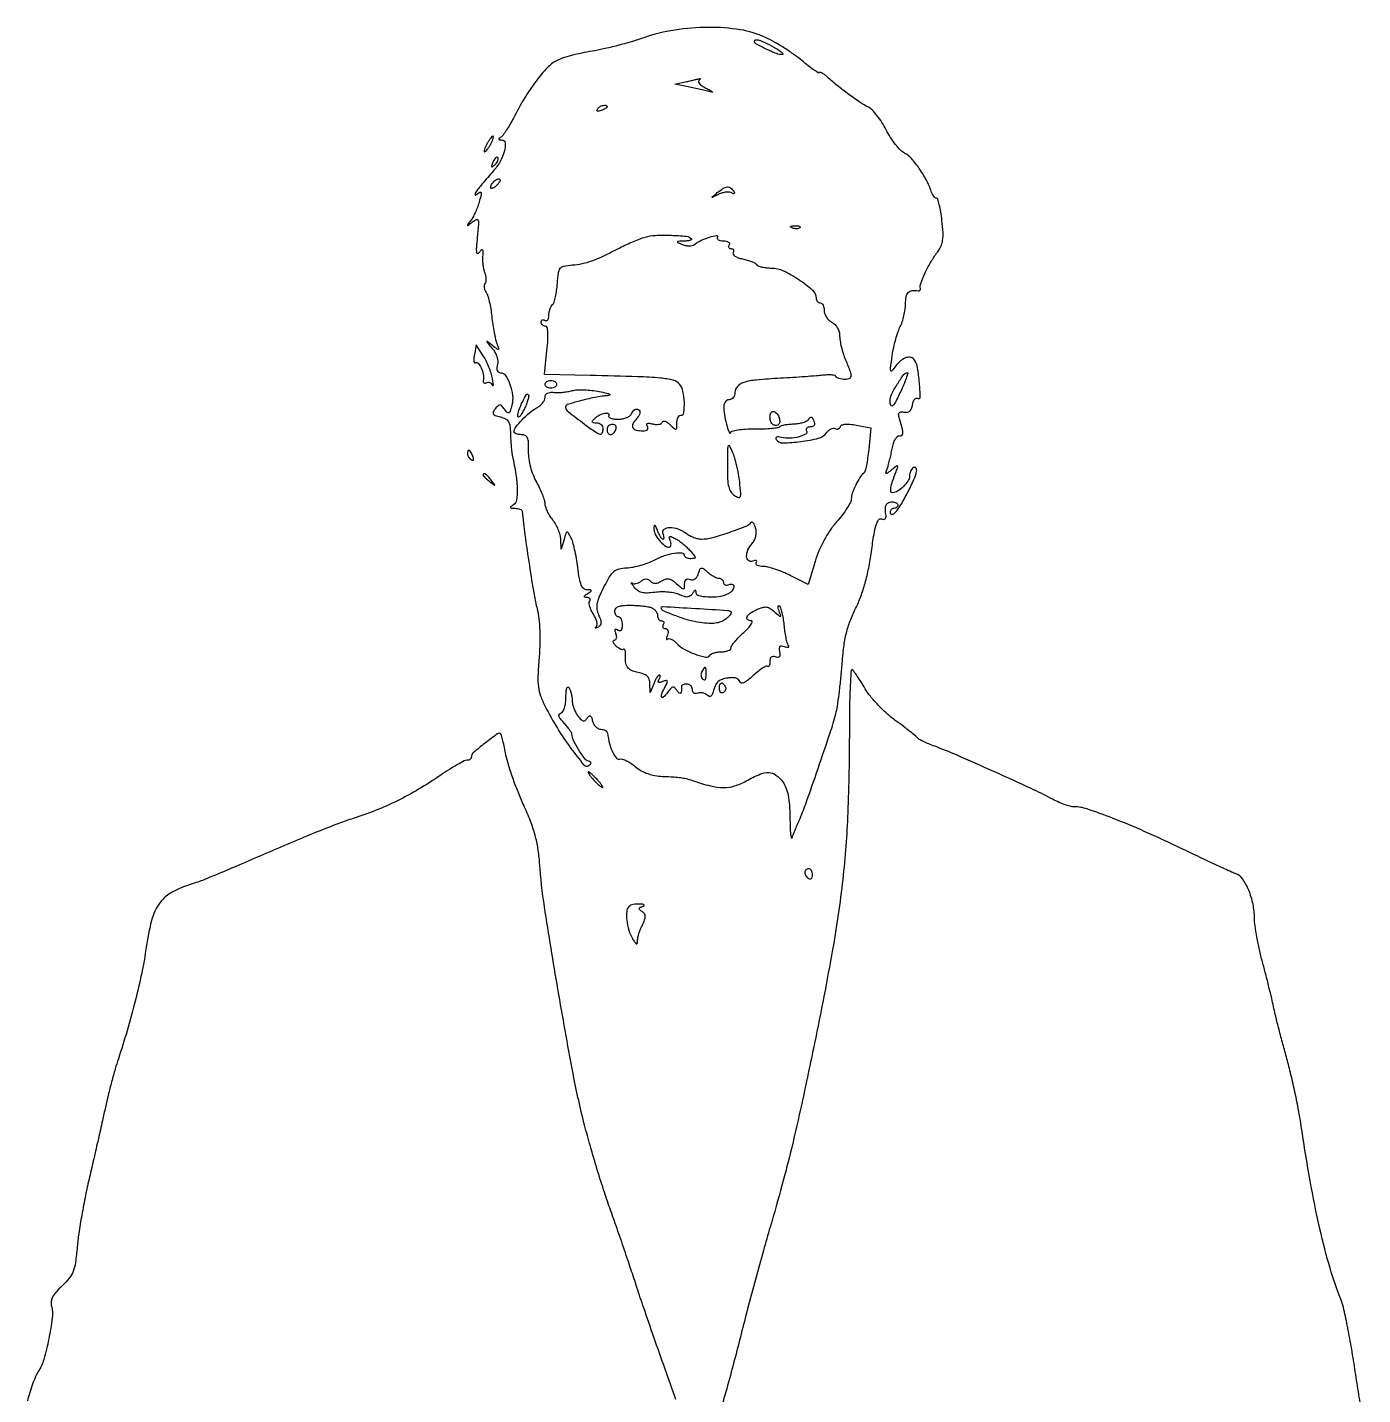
# Model space of a CAD drawing. Extents: x 248 to 618, y 0 to 715.
# Drawn here: x 262.5 to 606.9, y 362.3 to 715.1 of the extents above; entities that cross this region are included whole.
import ezdxf

# ---------------------------------------------------------------- set-up
doc = ezdxf.new("R2010")
doc.units = 0

msp = doc.modelspace()

# ---------------------------------------------------------------- linework, layer by layer
for points in [[(421.5, 712.405835, -0.012493), (418.355895, 711.394908, -0.008159), (414.68343, 710.379362, -0.008208), (411.068591, 709.506029, -0.015519), (408.124443, 708.941022, 0.013441), (405.478741, 708.444679, 0.012545), (402.801486, 707.796836, 0.012631), (400.453439, 707.101856, 0.041079), (398.956649, 706.477582, 0.085891), (396.580877, 704.67671, 0.02678), (393.697339, 701.234271, 0.024577), (390.686618, 696.781971, 0.019071), (387.84415, 691.667988, -0.012967), (386.953434, 690.01837, -0.015329), (386.024245, 688.508532, -0.01425), (385.170941, 687.28981, -0.087503), (384.615666, 686.765313, 0.031876), (384.166842, 686.426889, 0.302232), (384.104902, 686.20651, 0.289101), (384.284858, 686.05649, 0.030208), (384.858408, 686.015313, -0.38237), (385.700489, 685.243782, -0.092142), (385.525221, 683.189322, -0.060568), (384.41543, 680.488367, -0.053174), (382.649856, 678, 0.005092), (379.778437, 674.680576, 0.019239), (378.084309, 672.517886, 0.185671), (377.937973, 671.965277, 0.58609), (378.204475, 671.851896, -0.02132), (379.197215, 672.553718, -0.46523), (379.49724, 672.461518, -0.166025), (379.534593, 671.948681, -0.005739), (378.996485, 669.987745, -0.020428), (378.552435, 668.648451, -0.016704), (377.972529, 667.255161, -0.017024), (377.351862, 666.008244, -0.041901), (376.79201, 665.153082, 0.002011), (375.977912, 664.102793, 0.476242), (376.002672, 663.998715, 0.284283), (376.147153, 664.014034, 0.00155), (377.29604, 664.910655, -0.0595), (378.29989, 665.521888, -0.453191), (378.744944, 665.321568, -0.096402), (378.84985, 664.322662, -0.004461), (378.519584, 660.910655, 0.007205), (378.282273, 658.310263, 0.050896), (378.314094, 657.043125, 0.374026), (378.600146, 656.788082, 0.245516), (379.018174, 657, -0.024883), (379.58326, 657.713478, -0.453061), (379.840673, 657.713579, -0.192222), (379.973886, 657.337689, -0.009487), (379.895945, 656, 0.029312), (379.875858, 654.918163, 0.022177), (379.975996, 653.734379, 0.022609), (380.170449, 652.627807, 0.047437), (380.439927, 651.797887, -0.050908), (380.672023, 651.065876, -0.045759), (380.76245, 650.275085, -0.048548), (380.707905, 649.545443, -0.095776), (380.502523, 649.004082, 0.101178), (380.316204, 648.496661, 0.068505), (380.307899, 647.878755, 0.065142), (380.471043, 647.248918, 0.072244), (380.787427, 646.706195, -0.093501), (381.190181, 645.94299, -0.016827), (381.613611, 644.38557, -0.017631), (381.988538, 642.502694, -0.01514), (382.252435, 640.5, 0.010671), (382.505288, 638.439063, 0.010525), (382.846816, 636.38125, 0.010445), (383.22131, 634.592715, 0.039218), (383.566148, 633.5, -0.007894), (384.045111, 632.258861, -0.391803), (383.952216, 632.035625, -0.27172), (383.663768, 632.064858, -0.005414), (382.437231, 632.982767, 0.001168), (381.080338, 634.016324, 0.590348), (381.001358, 633.981246, 0.199941), (381.051969, 633.822394, 0.000697), (382.37523, 632.265648, -0.048955), (383.087372, 631.242521, -0.050759), (383.576908, 630.112499, -0.054762), (383.799951, 629.000539, -0.086294), (383.71885, 628.032882, 0.046693), (383.579488, 627.18262, 0.106418), (383.67165, 626.542062, 0.157914), (383.982043, 626.148806, 0.14842), (384.472299, 626, -0.25151), (385.803625, 625.285094, -0.061237), (386.955403, 622.9771, -0.057395), (387.610222, 620.127764, -0.089521), (387.44122, 617.621824, -0.012598), (387.016509, 616.093763, -0.19107), (386.679685, 615.67199, -0.344901), (386.272582, 615.731406, -0.032574), (385.580968, 616.558382, 0.028167), (384.873313, 617.419843, 0.193837), (384.388259, 617.65049, 0.205567), (383.896113, 617.473878, 0.032021), (383.170511, 616.705453, 0.052675), (382.638318, 615.906244, 0.2648), (382.656667, 615.389571, 0.17218), (383.152873, 614.991123, 0.022414), (384.473124, 614.596101, -0.058174), (385.791293, 614.096744, -0.139568), (386.544854, 613.386688, -0.10477), (386.934556, 612.245201, -0.024932), (387.076511, 610.230948, 0.009192), (387.137794, 608.655868, 0.007989), (387.258679, 607.008466, 0.008061), (387.415975, 605.520849, 0.023321), (387.589215, 604.5, -0.015669), (388.476634, 599.715595, -0.031835), (388.814299, 595.906361, -0.038359), (388.669705, 593.123742, -0.223034), (387.900867, 591.917571, 0.016657), (387.194722, 591.436807, 0.339442), (387.126422, 591.203914, 0.292037), (387.337417, 591.049001, 0.014075), (388.25, 591.015313, -0.040653), (388.925509, 590.954344, -0.056441), (389.508382, 590.784186, -0.070737), (389.920111, 590.53848, -0.200107), (390.076408, 590.25, 0.008711), (390.805126, 584.152597, 0.004061), (391.951528, 576.273897, 0.003359), (393.162526, 568.737807, 0.022094), (393.960109, 565, -0.034759), (394.41317, 562.577984, -0.018923), (394.647821, 559.55988, -0.017078), (394.667056, 556.124018, -0.013523), (394.46063, 552.415054, 0.009706), (394.163441, 547.721297, 0.042327), (394.276857, 544.941864, 0.057506), (394.838365, 542.650037, 0.028835), (396.036226, 539.915054, 0.019519), (399.186198, 534.277017, 0.02138), (402.678403, 529.075779, 0.014091), (405.955982, 524.871956, 0.374683), (407.255221, 524.657735, 0.037214), (407.754151, 525.019962, 0.238371), (407.872206, 525.298854, 0.258409), (407.714526, 525.54306, 0.042514), (407.179706, 525.773431, -0.156203), (406.165348, 526.515585, -0.020085), (404.649472, 528.784117, -0.0227), (403.323855, 531.190483, -0.101648), (402.919189, 532.739522, 0.123506), (402.791035, 533.155736, 0.017774), (402.299542, 533.905908, 0.019268), (401.639893, 534.766325, 0.015395), (400.866324, 535.642291, -0.021905), (399.976635, 536.676573, -0.096821), (399.612014, 537.388126, -0.221603), (399.688486, 537.87544, -0.165803), (400.126873, 538.208958, 0.18615), (400.627511, 538.622015, 0.052879), (401.034327, 539.565196, 0.04442), (401.309039, 540.836756, 0.031008), (401.4, 542.302077, -0.017151), (401.448417, 543.713156, -0.060912), (401.619286, 544.600321, -0.253325), (401.882901, 544.852201, -0.328991), (402.184687, 544.73541, -0.05593), (402.487098, 544.115921, -0.026045), (402.743371, 543.258109, -0.025413), (402.921283, 542.319973, -0.032303), (402.984687, 541.44113, 0.056506), (403.097014, 540.512143, 0.031195), (403.430545, 539.416846, 0.030694), (403.912768, 538.335066, 0.042787), (404.480997, 537.44113, 0.024663), (405.283081, 536.490905, 0.143208), (405.841043, 536.159519, 0.238218), (406.329028, 536.266728, 0.076076), (406.842259, 536.834535, -0.053424), (407.302632, 537.392511, -0.325454), (407.651393, 537.44341, -0.187805), (407.955978, 537.092713, -0.022024), (408.267643, 536.084535, 0.067234), (408.595226, 535.287699, 0.068588), (409.120758, 534.612332, 0.075277), (409.756444, 534.156305, 0.118557), (410.40638, 534, -0.060013), (411.025053, 533.925474, -0.071926), (411.568593, 533.70625, -0.084749), (411.956731, 533.381925, -0.146351), (412.125, 533, 0.032635), (412.642367, 530.304078, 0.047962), (413.470726, 528.039689, 0.062186), (414.429123, 526.546954, 0.312427), (415.334859, 526.296101, -0.163138), (415.965303, 526.30368, -0.035508), (416.98809, 525.892326, -0.033465), (418.159056, 525.221434, -0.026661), (419.326725, 524.351148, 0.045046), (420.816853, 523.323414, 0.042596), (422.494467, 522.556859, 0.04101), (424.339225, 522.063171, 0.035774), (426.326725, 521.847686, -0.004549), (429.305534, 521.711821, -0.020599), (431.036343, 521.545382, -0.030046), (432.418582, 521.26931, -0.01873), (434, 520.789352, 0.020858), (438.677206, 519.391527, 0.060118), (442.028031, 518.958191, 0.07702), (444.892003, 519.377044, 0.053254), (447.907069, 520.6709, -0.027227), (451.387048, 522.383503, -0.107063), (453.721494, 522.831442, -0.15352), (455.562574, 522.204121, -0.077262), (457.3125, 520.447609, -0.064276), (458.155059, 518.908706, -0.043344), (458.720468, 516.985375, -0.033077), (459.052399, 514.507334, -0.014925), (459.174342, 511.229034, 0.007207), (459.228399, 508.74375, 0.017586), (459.358905, 506.917279, 0.042865), (459.536435, 506.004893, 0.735336), (459.733351, 506, -0.011384), (460.016537, 506.775052, -0.003427), (460.481985, 507.940625, -0.003432), (461.022233, 509.241417, -0.003721), (461.566189, 510.5, 0.018771), (463.238221, 514.712428, 0.002405), (466.441555, 523.899173, 0.002616), (469.547566, 533.103081, 0.015288), (471.00706, 538, 0.026468), (471.40835, 539.918809, 0.00648), (471.859765, 543.115625, 0.00662), (472.281645, 546.797658, 0.006564), (472.607221, 550.5, -0.012673), (473.08074, 555.222775, -0.027468), (473.73428, 558.810278, -0.032011), (474.700138, 561.942425, -0.025113), (476.128168, 565.198314, 0.027596), (477.443197, 568.237483, 0.02057), (478.565055, 571.715066, 0.018889), (479.485822, 575.592508, 0.015005), (480.194336, 579.837868, -0.006956), (480.862195, 584.278743, -0.033766), (481.444366, 586.757443, -0.075248), (482.055103, 588.026921, -0.347724), (482.781048, 588.253778, 0.083328), (483.307389, 588.147009, 0.167989), (483.707093, 588.270217, 0.177305), (483.931594, 588.607003, 0.094209), (483.956534, 589.114225, -0.029641), (483.821196, 590.813617, -0.107936), (484.029541, 591.869403, -0.177223), (484.584666, 592.452677, -0.115337), (485.5, 592.666667, -0.053595), (486.073861, 592.604977, -0.073362), (486.559375, 592.421875, -0.093122), (486.885312, 592.151326, -0.17482), (487, 591.833333, -0.119248), (486.923102, 591.515489, -0.100665), (486.70625, 591.244792, -0.092192), (486.381933, 591.06301, -0.081935), (486, 591, 0.105053), (485.618444, 590.918938, 0.099167), (485.29375, 590.688914, 0.09642), (485.076123, 590.345238, 0.093332), (485, 589.940983, 0.430646), (485.48037, 589.486686, 0.200008), (486.342312, 589.903669, 0.047746), (487.797122, 591.89903, 0.016387), (489.519016, 595.037526, 0.011753), (491.144327, 598.441041, 0.049224), (491.864922, 600.589255, 0.237536), (491.666519, 601.395976, 0.369793), (491, 601.5, 0.095148), (490.616995, 601.147958, 0.052783), (490.29375, 600.599171, 0.049979), (490.074179, 599.951724, 0.056833), (490, 599.301226, -0.145796), (489.624771, 598.041754, -0.054441), (488.441314, 596.601635, -0.054329), (486.957845, 595.43696, -0.130828), (485.633369, 595.031803, -0.373464), (485.216704, 595.367481, -0.087245), (485.213066, 596.340833, -0.040947), (485.641372, 598.003221, -0.011699), (486.573777, 600.5, 0.007298), (487.050632, 601.743418, 0.389767), (486.961368, 601.959533, 0.279378), (486.686752, 601.929459, 0.005235), (485.5, 601, -0.005383), (484.344956, 600.095926, -0.201678), (484.03003, 600.013721, -0.462694), (483.915448, 600.19592, -0.013226), (484.254134, 601.178986, 0.021988), (484.540356, 602.059564, 0.006863), (484.892946, 603.4035, 0.006844), (485.246008, 604.917118, 0.007506), (485.546106, 606.394073, -0.030711), (485.88353, 607.733121, -0.047646), (486.351035, 608.828262, -0.060759), (486.868445, 609.552927, -0.259343), (487.354741, 609.715086, 0.180572), (488.013158, 609.829227, 0.255271), (488.313834, 610.328577, 0.074692), (488.191958, 611.463395, 0.009701), (487.52749, 613.813974, -0.024973), (487.223437, 615.030285, -0.179681), (487.318466, 615.617112, -0.260049), (487.742765, 615.87484, -0.051608), (488.662308, 615.813974, 0.085104), (489.502936, 615.814462, 0.142037), (490.134551, 616.121569, 0.121213), (490.568647, 616.763229, 0.053184), (490.821494, 617.764831, -0.045926), (491.022173, 618.611236, -0.096933), (491.354859, 619.195196, -0.159332), (491.767487, 619.444604, -0.197833), (492.206391, 619.372444, 0.595276), (492.785586, 619.704302, 0.015937), (492.58191, 623.386619, 0.019152), (492.096581, 627.235776, 0.097314), (491.343611, 629.25, 0.194648), (490.446374, 629.910463, 0.138326), (489.183565, 629.879082, 0.098134), (487.766303, 629.113279, 0.063792), (486.490289, 627.75, -0.015646), (485.487984, 626.44843, -0.585651), (485.192829, 626.501018, -0.117201), (485.124376, 627.172901, -0.002644), (485.569181, 630.397055, -0.017045), (485.937554, 632.462798, -0.014384), (486.46396, 634.620215, -0.014625), (487.058735, 636.561261, -0.038609), (487.629435, 637.897055, 0.040263), (488.150748, 639.128493, 0.022742), (488.590504, 640.690072, 0.02258), (488.892835, 642.315752, 0.034219), (488.993839, 643.75, -0.04345), (489.159359, 645.610295, -0.149312), (489.704442, 646.678016, -0.175984), (490.688754, 647.158288, -0.06563), (492.25, 647.118421, 0.10206), (492.523465, 647.131232, 0.143586), (492.732252, 647.255099, 0.142286), (492.842298, 647.473117, 0.099537), (492.838518, 647.75, -0.143025), (492.932288, 649.049156, -0.018975), (494.001406, 651.619889, -0.022576), (495.4348, 654.392032, -0.028579), (497.014072, 656.805163, 0.044243), (498.059268, 658.516785, 0.074735), (498.571989, 660.114149, 0.054989), (498.675031, 662.111997, 0.014665), (498.395651, 665.290721, 0.012085), (498.084635, 667.479314, 0.019477), (497.702702, 669.322899, 0.014196), (497.301964, 670.761807, 0.328835), (496.97895, 671, -0.178505), (496.651493, 671.120753, -0.053189), (496.279209, 671.514063, -0.045926), (495.92439, 672.080161, -0.035837), (495.643988, 672.75, 0.041772), (494.393635, 675.640257, 0.02926), (492.537403, 678.665843, 0.029095), (490.50489, 681.247342, 0.089485), (488.76473, 682.617951, -0.079147), (487.725426, 683.402514, -0.024391), (486.430889, 684.886158, -0.023725), (485.123556, 686.71267, -0.023972), (484, 688.648664, 0.023036), (482.888728, 690.571768, 0.023917), (481.61808, 692.35968, 0.024489), (480.375043, 693.792314, 0.088041), (479.401973, 694.504092, -0.033767), (477.326878, 695.701654, -0.010498), (474.378746, 697.770613, -0.010865), (471.365526, 700.083458, -0.018335), (468.956743, 702.166667, 0.022361), (468.241008, 702.775662, 0.035413), (467.571912, 703.22316, 0.039591), (467.02429, 703.480668, 0.294552), (466.756149, 703.422815, -0.349704), (466.443423, 703.387461, -0.010379), (465.264334, 704.161657, -0.016468), (463.852284, 705.201392, -0.01008), (462.254104, 706.514492, 0.022853), (460.303606, 708.035321, 0.012688), (457.798397, 709.716971, 0.012633), (455.170376, 711.294212, 0.019898), (452.831289, 712.498574, 0.070342), (446.364126, 714.465445, 0.039458), (438.157022, 715.089692, 0.038007), (429.468951, 714.402449, 0.045321)], [(455, 710, -0.015397), (456.259041, 709.259437, -0.041204), (457.0901, 708.634393, -0.134409), (457.343444, 708.24463, -0.497852), (457.20034, 708.041916, -0.104297), (455.73162, 708.302512, -0.016798), (453.058491, 709.486776, -0.011221), (450.406273, 710.844275, -0.275489), (450, 711.52568, -0.38151), (450.326274, 711.891051, -0.102632), (451.169657, 711.813568, -0.041167), (452.657494, 711.22198, -0.010042)], [(435.643054, 701.309721, 0.327322), (435.587155, 700.946586, 0.080706), (435.970293, 700.433051, 0.052303), (436.712182, 699.852216, 0.028538), (437.726387, 699.29464, -0.008128), (438.710081, 698.80499, -0.048167), (439.192049, 698.49308, -0.685938), (439.160625, 698.392314, -0.083064), (438.821014, 698.426284, 0.009432), (437.926766, 698.651368, 0.002602), (436.512807, 698.971289, 0.002628), (434.907045, 699.316992, 0.002746), (433.321014, 699.640653), (429.5, 700.398577), (432.5, 701.080974, 0.000691), (433.679509, 701.350986, 0.000944), (434.741146, 701.597671, 0.000612), (435.632549, 701.807726, 0.011007), (435.916667, 701.881685, -0.311038), (435.999239, 701.853731, -0.278766), (436.008168, 701.762475, -0.065147), (435.881961, 701.568283, -0.019747)], [(412, 694.606989, -0.2252), (411.911231, 694.419896, -0.029412), (411.544118, 694.154486, -0.029555), (411.042538, 693.875192, -0.020646), (410.448062, 693.618443, -0.036408), (409.868281, 693.443138, -0.155351), (409.512472, 693.474315, -0.32948), (409.393111, 693.674071, -0.1144), (409.507079, 694.011454, -0.115814), (410.098109, 694.603931, -0.080554), (410.973761, 694.969265, -0.115534), (411.708846, 694.972535, -0.349578)], [(381, 685, 0.018363), (380.624831, 684.232522, 0.03505), (380.390928, 683.5875, 0.048507), (380.307737, 683.132581, 0.439016), (380.429632, 683, 0.205392), (380.683068, 683.108693, 0.023718), (381.097178, 683.5875, 0.025446), (381.553569, 684.233921, 0.018122), (382, 685, 0.018363), (382.375169, 685.767478, 0.03505), (382.609072, 686.4125, 0.048507), (382.692263, 686.867419, 0.439016), (382.570368, 687, 0.205392), (382.316932, 686.891307, 0.023718), (381.902822, 686.4125, 0.025446), (381.446431, 685.766079, 0.018122)], [(382.564293, 680.293128, 0.008399), (382.21821, 679.336218, 0.286372), (382.270328, 679.111181, 0.400052), (382.463552, 679.106486, 0.011214), (383.124088, 679.733333, 0.043285), (383.558688, 680.246577, 0.063152), (383.837219, 680.768815, 0.082976), (383.927901, 681.220211, 0.20742), (383.806872, 681.526461, 0.278911), (383.538684, 681.59249, 0.120343), (383.210949, 681.395085, 0.070189), (382.866277, 680.940734, 0.036269)], [(383.789427, 674.600859, -0.023968), (383.269923, 674.088723, -0.03842), (382.775917, 673.71042, -0.045304), (382.367062, 673.494344, -0.297152), (382.149864, 673.534328, -0.301864), (382.018937, 674.107085, -0.076948), (382.512308, 674.978461, -0.069007), (383.312518, 675.745464, -0.157897), (384.098444, 676, -0.236389), (384.350678, 675.873691, -0.218285), (384.412089, 675.589002, -0.09576), (384.217338, 675.138842, -0.036357)], [(444.595492, 672.845492, -0.029117), (444.841108, 672.390889, -0.30504), (444.810042, 672.19209, -0.324046), (444.619069, 672.153994, -0.030943), (444.175175, 672.391736, 0.121422), (443.580218, 672.583572, 0.046883), (442.707391, 672.563103, 0.042886), (441.723281, 672.360677, 0.040783), (440.770667, 671.991078, -0.000925), (439.204031, 671.234741, -0.362368), (439.091959, 671.263044, -0.399297), (439.106278, 671.371154, -0.000966), (440.44113, 672.444834, -0.026054), (441.990758, 673.558997, -0.119341), (443.030104, 673.919305, -0.192037), (443.845844, 673.68181, -0.088847)], [(461.729167, 663.395833, -0.126455), (461.402231, 663.202593, -0.060344), (460.916927, 663.123424, -0.05415), (460.359369, 663.160852, -0.051402), (459.8125, 663.316886, -0.054073), (459.395823, 663.538436, -0.470617), (459.37858, 663.720685, -0.168741), (459.670344, 663.862007, -0.018894), (460.416667, 663.921053, -0.028489), (461.112848, 663.910055, -0.077125), (461.592839, 663.799335, -0.208169), (461.77538, 663.614691, -0.296942)], [(433.766074, 660.56726, -0.406265), (433.769069, 660.347149, -0.120742), (433.456805, 660.145986, -0.052972), (432.805954, 659.99625, -0.022806), (431.916667, 659.929715, 0.003509), (430.377706, 659.874145, 0.277806), (430.183567, 659.745543, 0.426185), (430.249284, 659.57198, 0.004987), (431.5, 659.053299, 0.048501), (432.341624, 658.805609, 0.048387), (433.215876, 658.724426, 0.052764), (433.99291, 658.80988, 0.114306), (434.532771, 659.065745, -0.058557), (436.192671, 660.090835, -0.030799), (438.452108, 660.979353, -0.04191), (440.236059, 661.395778, -0.637419), (440.498132, 660.996977, 0.210928), (440.445862, 660.6201, 0.178566), (440.685137, 660.292862, 0.100648), (441.231479, 660.071211, 0.046231), (442, 660, -0.046386), (442.768372, 659.928563, -0.100989), (443.314314, 659.70625, -0.178861), (443.553029, 659.378029, -0.210115), (443.5, 659, 0.088621), (443.348919, 658.618194, 0.167455), (443.391936, 658.29375, 0.177706), (443.621649, 658.077418, 0.101261), (444, 658, -0.102866), (444.377591, 657.921486, -0.178759), (444.605932, 657.7028, -0.166143), (444.646815, 657.374612, -0.087278), (444.492741, 656.988255, 0.28818), (444.496049, 656.551971, 0.104743), (444.949338, 656.091428, 0.063581), (445.805835, 655.669613, 0.033321), (446.954534, 655.359093, -0.02185), (448.175855, 655.058806, -0.026196), (449.292886, 654.667234, -0.026371), (450.181649, 654.246351, -0.131301), (450.579826, 653.870838, 0.168346), (450.994072, 653.533341, 0.032215), (451.938959, 653.255809, 0.031092), (453.135376, 653.063819, 0.024242), (454.450879, 653, -0.111675), (457.487613, 652.313182, -0.037079), (461.475164, 650.035465, -0.034307), (464.977303, 647.307938, -0.202515), (465.948386, 645.25, 0.077813), (466.043488, 644.772468, 0.0871), (466.278588, 644.367188, 0.096284), (466.61454, 644.095847, 0.122464), (467, 644, -0.188314), (467.381825, 643.850907, -0.089104), (467.70625, 643.422835, -0.068922), (467.926253, 642.787094, -0.048922), (468, 642.035184, 0.088264), (468.147828, 641.204291, 0.057686), (468.5875, 640.333112, 0.055927), (469.235098, 639.555412, 0.06843), (470, 639, -0.078097), (470.801817, 638.393896, -0.064254), (471.442586, 637.532038, -0.062447), (471.858374, 636.509635, -0.065472), (472, 635.432698, 0.042805), (472.10363, 634.224426, 0.017627), (472.440625, 632.614673, 0.017287), (472.925689, 630.903266, 0.021259), (473.5, 629.345757, -0.009872), (474.715084, 626.268217, -0.114136), (474.88092, 624.98984, -0.317332), (474.362176, 624.389784, -0.079812), (473, 624.274953, -0.029441), (472.233867, 624.378274, -0.044448), (471.5875, 624.565368, -0.054268), (471.134685, 624.800545, -0.250911), (471, 625.05204, 0.353948), (470.818236, 625.276638, 0.0314), (470.045313, 625.391293, 0.03009), (468.996033, 625.416821, 0.017953), (467.75, 625.327277, -0.007463), (466.001994, 625.164742, -0.001925), (463.177649, 624.955528, -0.001959), (459.954468, 624.741934, -0.001993), (456.748379, 624.554915, 0.008949), (450.492531, 624.102598, 0.052298), (447.25949, 623.465466, 0.126334), (445.617107, 622.457582, 0.194667), (445, 620.932612, -0.076059), (444.887028, 620.194251, -0.089331), (444.559375, 619.567705, -0.100741), (444.072043, 619.14886, -0.127982), (443.5, 619, 0.131536), (442.893906, 618.837746, 0.123358), (442.432544, 618.391613, 0.096134), (442.159614, 617.677412, 0.054458), (442.09968, 616.75, 0.038819), (442.357222, 614.647272, 0.020522), (442.983598, 612.093322, 0.037169), (443.586345, 610.471615, 0.765916), (443.90032, 610.524405, -0.314075), (444.248612, 610.933212, -0.02505), (445.715671, 611.240437, -0.026151), (447.688232, 611.446434, -0.015014), (450.079432, 611.498421, 0.009618), (452.437035, 611.524229, 0.014535), (454.486097, 611.645777, 0.009209), (456.161734, 611.825308, 0.22679), (456.54377, 612.070821, -0.184474), (456.868503, 612.318904, -0.022614), (457.752081, 612.537293, -0.024336), (458.867581, 612.704087, -0.017836), (460.116662, 612.784254, 0.03249), (461.388953, 612.90341, 0.037285), (462.576302, 613.185024, 0.04047), (463.525856, 613.573464, 0.137869), (464.01316, 614.021294, -0.073426), (464.367837, 614.442242, -0.267333), (464.697392, 614.509594, -0.185068), (465.014132, 614.249853, -0.037905), (465.329452, 613.583846, -0.065796), (465.491483, 612.907107, -0.158755), (465.384807, 612.409735, -0.177386), (465.018553, 612.105282, -0.085808), (464.409598, 612, 0.065368), (463.868549, 611.928962, 0.13759), (463.506933, 611.714862, 0.191303), (463.378541, 611.397774, 0.14099), (463.481881, 611.029317, -0.420955), (463.27078, 610.178861, -0.067538), (461.515009, 609.44533, -0.0532), (459.118389, 609.071907, -0.076159), (456.982574, 609.294306, 0.031305), (456.199387, 609.447519, 0.121734), (455.71208, 609.39287, 0.295296), (455.537094, 609.159101, 0.156732), (455.62756, 608.793604, 0.264984), (457.290713, 607.886833, 0.026973), (461.945246, 608.226449, 0.029402), (466.57677, 609.095857, 0.175541), (468.583323, 610.444838, -0.050585), (469.147004, 611.071603, -0.067032), (469.778076, 611.506495, -0.083442), (470.376666, 611.693651, -0.174259), (470.848055, 611.593907, 0.101916), (471.250281, 611.44688, 0.124226), (471.647999, 611.486733, 0.124321), (471.97897, 611.710466, 0.102165), (472.193519, 612.080556, -0.218974), (472.58865, 612.502247, -0.072976), (473.430548, 612.709224, -0.048876), (474.667674, 612.706375, -0.02137), (476.293494, 612.472763), (480.029131, 611.771953), (479.485801, 606.177216, -0.011015), (479.225184, 603.994558, -0.015595), (478.890211, 602.066944, -0.011642), (478.529956, 600.503909, -0.170938), (478.221235, 600.041239, 0.091573), (477.226582, 598.961452, 0.02729), (476.133465, 596.994213, 0.027509), (475.25838, 594.910565, 0.085861), (475, 593.417019, -0.122974), (474.781572, 592.542339, -0.019983), (473.890492, 591.019404, -0.020999), (472.669079, 589.276837, -0.017114), (471.22295, 587.515944, 0.031235), (469.529653, 585.331173, 0.024878), (467.977758, 582.783668, 0.024471), (466.65906, 580.043024, 0.027129), (465.664521, 577.278084), (463.883142, 571.33118), (459.272093, 573.66559, 0.01858), (457.331394, 574.559141, 0.01812), (455.313613, 575.314267, 0.018357), (453.495915, 575.847113, 0.062191), (452.271505, 576, -0.039835), (451.394899, 576.06995, -0.087229), (450.760688, 576.289505, -0.164721), (450.466086, 576.6141, -0.245793), (450.492921, 576.988546, 0.1144), (450.606889, 577.325929, 0.32948), (450.487528, 577.525685, 0.155351), (450.131719, 577.556862, 0.036408), (449.551938, 577.381557, -0.263647), (448.503817, 577.539059, -0.225314), (447.998848, 578.551011, -0.112464), (448.356842, 580.278313, -0.076955), (449.462113, 581.958136, 0.071008), (450.012018, 582.772746, 0.058911), (450.355561, 583.761761, 0.057504), (450.464468, 584.828364, 0.060737), (450.323376, 585.871411, 0.032396), (450.049796, 586.695456, 0.077479), (449.719466, 587.246573, 0.172907), (449.395001, 587.438323, 0.291512), (449.111262, 587.326316, -0.144575), (447.814787, 586.328149, -0.009892), (443.409717, 584.724277, -0.013552), (438.983571, 583.343991, -0.069509), (436.44113, 582.995054, -0.056439), (435.512121, 583.102515, -0.031248), (434.416846, 583.42983, -0.030753), (433.335059, 583.905624, -0.042955), (432.44113, 584.468197, 0.076327), (430.364423, 585.589802, 0.084604), (428.119987, 585.984409, 0.15515), (426.678123, 585.534256, 0.34441), (426.361626, 584.5, -0.027721), (426.546544, 583.924666, -0.051483), (426.621025, 583.440625, -0.080408), (426.584575, 583.11261, -0.336852), (426.436391, 583, -0.232978), (426.192272, 583.120277, -0.02424), (425.817009, 583.660938, -0.02611), (425.414057, 584.388019, -0.01792), (425.031162, 585.25, 0.010489), (424.585114, 586.295764, 0.154533), (424.321641, 586.589711, 0.522663), (424.137337, 586.505218, 0.035007), (424.063386, 585.821429, 0.127685), (424.377292, 584.392553, 0.054912), (425.45483, 582.747739, 0.055185), (426.825379, 581.416463, 0.166669), (428.040044, 581, 0.217706), (428.329638, 581.132366, 0.136758), (428.491485, 581.474798, 0.086911), (428.489555, 581.997001, 0.047366), (428.316985, 582.616334, -0.028718), (428.050942, 583.44977, -0.362899), (428.182668, 583.726216, -0.219316), (428.573697, 583.72547, -0.014424), (429.609558, 583.208958, -0.032815), (430.477552, 582.668386, -0.015853), (431.51679, 581.871255, -0.015646), (432.551356, 580.968789, -0.021663), (433.416176, 580.092624, -0.009086), (434.496666, 578.85419, -0.147453), (434.712724, 578.352183, -0.395509), (434.507264, 578.076015, -0.044507), (433.654988, 578, -0.045352), (433.021502, 578.057579, -0.065251), (432.486153, 578.230013, -0.085238), (432.124512, 578.48384, -0.199783), (432, 578.783022, 0.39146), (431.38607, 579.447011, 0.058011), (429.391233, 579.371995, 0.045416), (426.758941, 578.715966, 0.036525), (424.07986, 577.55781, -0.031189), (422.509909, 576.859171, -0.019979), (420.612802, 576.238096, -0.020073), (418.698192, 575.77708, -0.035049), (417.07986, 575.571952, 0.043347), (415.017619, 575.275759, 0.116247), (413.6976, 574.620527, 0.086231), (412.586663, 573.318992, 0.017204), (411.115932, 570.627571, 0.01528), (409.917349, 568.04926, 0.056661), (409.403103, 566.334709, 0.084478), (409.389571, 564.930509, 0.067253), (409.828222, 563.477667, -0.026446), (410.301043, 562.27523, -0.090022), (410.419867, 561.445305, -0.142429), (410.220118, 560.843159, -0.11205), (409.71229, 560.375386, -0.017535), (409.274751, 560.144179, -0.186148), (409.077453, 560.127769, -0.503805), (409.038876, 560.232695, -0.038964), (409.253508, 560.509849, 0.190483), (409.435628, 560.993145, 0.056873), (409.331809, 561.789073, 0.048024), (408.998034, 562.734735, 0.036207), (408.461947, 563.69842, -0.034134), (407.914792, 564.672485, -0.041817), (407.547163, 565.649261, -0.046873), (407.391083, 566.493991, -0.162047), (407.517457, 567.028246, 0.114325), (407.642872, 567.399335, 0.182169), (407.557091, 567.719045, 0.155727), (407.264366, 567.936674, 0.079827), (406.809017, 568.015313, -0.044036), (406.259321, 568.070307, -0.415341), (406.139075, 568.247683, -0.187072), (406.311987, 568.522598, -0.016439), (407, 569, 0.010016), (407.845481, 569.57072, 0.291857), (407.939991, 569.801258, 0.346509), (407.768576, 569.953061, 0.012137), (406.821956, 569.984687, -0.184665), (405.977562, 570.316421, -0.110553), (405.351004, 571.210931, -0.054787), (404.870344, 572.874015, -0.012802), (404.446607, 575.75, 0.012616), (404.101546, 578.098034, 0.013063), (403.64177, 580.398438, 0.012862), (403.141314, 582.365653, 0.05351), (402.685933, 583.5, 0.011363), (401.986161, 584.746931, 0.340083), (401.671581, 584.87296, 0.252383), (401.393682, 584.604018, 0.007508), (400.910963, 583), (400.19936, 580.5), (400.077444, 583, 0.056893), (399.891073, 584.137571, 0.029442), (399.416905, 585.5, 0.028839), (398.757682, 586.85966, 0.038691), (398, 588, -0.02914), (397.249925, 589.083459, -0.027249), (396.612376, 590.270753, -0.028306), (396.16431, 591.387027, -0.078204), (396.022236, 592.219584, 0.072626), (395.878192, 593.124077, 0.017957), (395.377584, 594.544537, 0.017993), (394.68011, 596.146096, 0.017154), (393.858902, 597.719584, -0.035852), (392.985437, 599.557514, -0.029339), (392.314671, 601.627874, -0.029459), (391.893511, 603.751804, -0.037215), (391.768547, 605.75, 0.015538), (391.724823, 608.034824, 0.090776), (391.450393, 609.200256, 0.18312), (390.876402, 609.786845, 0.108934), (389.909644, 610, -0.03749), (389.180683, 610.054735, -0.057654), (388.570731, 610.220312, -0.07735), (388.161024, 610.46293, -0.23575), (388.033269, 610.75, -0.152901), (388.467626, 611.94817, -0.025559), (390.067204, 613.838258, -0.028952), (391.995254, 615.668798, -0.052592), (393.791404, 616.888363, 0.049516), (394.636232, 617.454448, 0.049842), (395.351225, 618.174466, 0.054565), (395.840619, 618.932514, 0.116587), (396, 619.606749, -0.119912), (396.154805, 620.242961, -0.142438), (396.5794, 620.689385, -0.107423), (397.283826, 620.917721, -0.04989), (398.25, 620.917467, 0.031439), (399.291571, 620.878804, 0.016972), (400.573438, 620.955418, 0.016844), (401.878835, 621.122529, 0.025379), (403, 621.363553, -0.054288), (404.268383, 621.560482, -0.01983), (406.0875, 621.571226, -0.019387), (408.093729, 621.42548, -0.021962), (410, 621.127217, -0.007623), (411.8822, 620.717435, -0.0647), (412.690959, 620.414091, -0.654061), (412.674836, 620.201541, -0.068918), (412, 620.065433, 0.024282), (410.729048, 619.925117, 0.008014), (408.878368, 619.598779, 0.00796), (406.834496, 619.170644, 0.008947), (404.883805, 618.692658, 0.016802), (401.737573, 617.747636, 0.382359), (401.309035, 616.990404, 0.175473), (401.948694, 615.976528, 0.004776), (406.184176, 612.75, 0.007184), (408.993465, 610.714233, 0.089931), (410.180249, 610.165149, 0.363799), (410.77027, 610.445715, 0.107687), (411, 611.5, 0.112571), (410.869518, 612.072208, 0.100188), (410.500625, 612.559375, 0.094267), (409.949123, 612.886225, 0.086974), (409.3, 613, -0.028651), (408.479669, 613.047045, -0.269024), (408.20718, 613.25, -0.274676), (408.251147, 613.583415, -0.029547), (408.789877, 614.189877, -0.078143), (409.992462, 615.065649, -0.06971), (411.453374, 615.573022, -0.172203), (412.300155, 615.448514, -0.433835), (412.445746, 614.912215, 0.334359), (412.477555, 614.566584, 0.117744), (412.914735, 614.267963, 0.061791), (413.740687, 614.064584, 0.02951), (414.833994, 614, 0.043968), (416.066839, 614.108622, 0.059789), (417.134267, 614.433205, 0.071306), (417.937068, 614.933174, 0.126929), (418.385948, 615.563382, -0.074338), (418.695744, 616.111021, -0.10374), (419.124606, 616.472864, -0.124144), (419.602704, 616.593455, -0.139297), (420.05808, 616.464105, -0.149353), (420.413735, 616.059178, -0.158326), (420.471742, 615.534684, -0.097777), (420.193318, 614.873999, -0.035464), (419.562961, 614.069571, 0.066192), (418.666035, 612.767977, 0.246735), (418.678194, 611.805032, 0.218212), (419.501472, 611.18606, 0.053799), (421.225684, 611, 0.048241), (421.975531, 611.072515, 0.147112), (422.423227, 611.308411, 0.223394), (422.560622, 611.680006, 0.117577), (422.402645, 612.157524, -0.100476), (422.228864, 612.628774, -0.340679), (422.377022, 612.897621, -0.1433), (422.865436, 612.95937, -0.024224), (423.795681, 612.763682, 0.047408), (424.627798, 612.628514, 0.064656), (425.385392, 612.676187, 0.081665), (425.958051, 612.888439, 0.184846), (426.246696, 613.240087, -0.258489), (426.518911, 613.490216, -0.140096), (426.986626, 613.470962, -0.078488), (427.611375, 613.148739, -0.03816), (428.294643, 612.5625, 0.008757), (429.382201, 611.512385, 0.245199), (429.75, 611.410808, 0.338061), (429.964947, 611.66223, 0.013837), (430, 612.928571, -0.04631), (430.073591, 613.721412, -0.06626), (430.29375, 614.391518, -0.086348), (430.617992, 614.843755, -0.196601), (431, 615, 0.375051), (431.806458, 615.703946, 0.042712), (431.937849, 618.321129, 0.043373), (431.587839, 621.178098, 0.118931), (430.718197, 623, 0.163163), (429.088246, 624.033805, 0.03594), (425.777709, 624.601748, 0.017323), (419.969182, 624.970561, 0.002297), (407.660276, 625.268164), (395.820551, 625.5), (396.48987, 631.75, 0.010685), (396.729141, 634.547753, 0.032385), (396.727609, 636.45769, 0.049923), (396.527435, 637.657524, 0.338541), (396.079594, 638, -0.097089), (395.667548, 638.080772, -0.097465), (395.317131, 638.311086, -0.09839), (395.082494, 638.654886, -0.101022), (395, 639.059017, -0.108972), (395.078288, 639.413961, -0.182303), (395.29375, 639.6254, -0.161196), (395.6179, 639.656512, -0.082592), (396, 639.5, 0.177037), (396.378577, 639.422023, 0.188488), (396.70625, 639.6096, 0.116412), (396.927986, 640.072766, 0.05373), (397, 640.740983, -0.044088), (397.069041, 641.522454, -0.036437), (397.275205, 642.332976, -0.037849), (397.577469, 643.052744, -0.076447), (397.936868, 643.55, 0.118247), (398.319469, 644.183899, 0.020548), (398.690514, 645.542812, 0.021324), (398.99828, 647.207488, 0.017677), (399.186868, 649, -0.014753), (399.465819, 651.809147, -0.137052), (399.937154, 652.921209, -0.177578), (400.866476, 653.485893, -0.028638), (403, 653.78059, 0.031246), (405.616361, 654.155884, 0.035534), (408.052324, 654.845763, 0.025072), (410.968995, 656.069127, 0.00732), (415.326373, 658.23844, -0.01063), (416.98716, 659.05159, -0.008427), (418.814126, 659.861324, -0.008534), (420.534713, 660.555089, -0.020986), (421.826373, 660.989218, -0.059807), (424.502905, 661.428855, -0.019667), (428.500481, 661.444853, -0.014186), (432.429927, 661.194223, -0.17509)], [(377.780087, 630.629931, 0.023511), (377.64367, 629.674828, 0.054436), (377.653731, 628.951586, 0.123209), (377.799346, 628.573759, 0.396902), (378.039672, 628.524519, -0.364809), (378.754944, 628.419313, -0.071804), (379.525338, 627.248002, -0.059287), (380.063772, 625.623144, -0.091849), (380.090838, 624.149648, 0.066516), (380.075681, 623.675915, 0.175075), (380.22052, 623.374145, 0.227686), (380.491867, 623.281527, 0.109121), (380.847708, 623.405878, -0.123393), (381.267679, 623.539495, -0.114035), (381.714594, 623.46526, -0.102483), (382.120405, 623.190038, -0.082841), (382.420572, 622.756231, 0.27242), (382.567056, 622.656257, 0.43175), (382.668334, 622.750268, 0.039685), (382.620271, 623.417706, 0.009813), (382.433551, 624.5, 0.03123), (382.083456, 625.854637, 0.017412), (381.498664, 627.45584, 0.017315), (380.7918, 629.040333, 0.026781), (380.063199, 630.349669), (378.27126, 633.199338)], [(488.106165, 621.98839, -0.008345), (486.597753, 618.764607, -0.075731), (485.716094, 617.490987, -0.543285), (485.2231, 617.581322, -0.098876), (485, 618.698475, -0.115139), (485.38891, 620.364961, -0.024039), (486.854682, 623.006424, -0.019299), (488.535069, 625.498478, -0.239142), (489.523688, 626, -0.50843), (489.617395, 625.871494, -0.007245), (489.263433, 624.82159, -0.012942), (488.767978, 623.52711, -0.007381)], [(399, 623, -0.148195), (398.884432, 622.618646, -0.098894), (398.559375, 622.29375, -0.082425), (398.073457, 622.074694, -0.064853), (397.5, 622, -0.064853), (396.926543, 622.074694, -0.082425), (396.440625, 622.29375, -0.098894), (396.115568, 622.618646, -0.148195), (396, 623, -0.148195), (396.115568, 623.381354, -0.098894), (396.440625, 623.70625, -0.082425), (396.926543, 623.925306, -0.064853), (397.5, 624, -0.064853), (398.073457, 623.925306, -0.082425), (398.559375, 623.70625, -0.098894), (398.884432, 623.381354, -0.148195)], [(390.533699, 616.417386, -0.01574), (389.946974, 615.373774, -0.046075), (389.457416, 614.710348, -0.185334), (389.166415, 614.560151, -0.445266), (389.006161, 614.702947, -0.087217), (389.282775, 616.325364, -0.02821), (390.233446, 618.578494, -0.033325), (391.251132, 620.346469, -0.62379), (391.739731, 620.280807, -0.132727), (391.771113, 619.738831, -0.024132), (391.515539, 618.755688, -0.024478), (391.093033, 617.603695, -0.020056)], [(456.32411, 614.597766, -0.082586), (456.545735, 613.513423, -0.168008), (456.295046, 612.691662, -0.233756), (455.672694, 612.365657, -0.145217), (454.86052, 612.586203, -0.166742), (454.233457, 613.350977, -0.091719), (454.022312, 614.556368, -0.10994), (454.266365, 615.605693, -0.288442), (454.893011, 616, -0.13183), (455.274298, 615.897692, -0.062811), (455.681764, 615.588094, -0.055794), (456.051993, 615.134097, -0.051604)], [(412, 611.333333, 0.065168), (412.066719, 610.823604, 0.082647), (412.262322, 610.391667, 0.098991), (412.55246, 610.102734, 0.147551), (412.893011, 610, 0.126747), (413.272422, 610.097748, 0.063851), (413.673997, 610.391667, 0.057165), (414.035608, 610.823401, 0.054209), (414.29767, 611.333333, 0.098834), (414.384632, 611.841827, 0.141557), (414.246403, 612.275, 0.143627), (413.900588, 612.56354, 0.102873), (413.404659, 612.666667, 0.09384), (412.868475, 612.565141, 0.096571), (412.412619, 612.275, 0.099069), (412.107494, 611.842085, 0.104492)], [(443.039142, 601.990547, 0.011108), (443.095107, 598.536467, 0.048932), (443.37135, 596.520839, 0.087536), (443.930709, 595.228972, 0.107741), (444.868889, 594.313953, 0.054904), (445.921836, 593.807205, 0.40636), (446.380405, 594.01924, 0.113978), (446.505029, 594.911582, 0.005888), (446.212896, 597.823406, 0.017305), (445.916539, 599.833572, 0.013252), (445.458895, 602.007501, 0.013449), (444.921224, 604.021475, 0.030632), (444.383149, 605.5, 0.017899), (443.580274, 607.178908, 0.645916), (443.256627, 607.160095, 0.088027), (443.082982, 606.257856, 0.00213)], [(376, 605.059017, 0.088797), (376.072509, 604.65395, 0.053277), (376.290385, 604.21498, 0.051183), (376.610411, 603.810572, 0.061454), (376.988546, 603.507079, 0.1144), (377.325929, 603.393111, 0.32948), (377.525685, 603.512472, 0.155351), (377.556862, 603.868281, 0.036408), (377.381557, 604.448062, 0.029964), (376.894727, 605.51997, 0.168622), (376.441482, 605.942608, 0.444011), (376.117673, 605.798253, 0.079093)], [(380, 599.622445, 0.184603), (380.08115, 599.410139, 0.013803), (380.514063, 598.952641, 0.017649), (381.079598, 598.425681, 0.012436), (381.75, 597.872445, 0.001576), (382.879507, 596.99236, 0.377591), (383, 597, 0.377591), (383.00764, 597.120493, 0.001576), (382.127555, 598.25, 0.017685), (381.23668, 599.306759, 0.065617), (380.573889, 599.869516, 0.241985), (380.193395, 599.90695, 0.307699)], [(440.828741, 573, -0.09342), (441.27584, 572.915728, -0.096446), (441.655943, 572.674822, -0.09915), (441.91035, 572.315391, -0.104956), (442, 571.893011, 0.156595), (442.120194, 571.518648, 0.152088), (442.437101, 571.278932, 0.112989), (442.918727, 571.220509, 0.065618), (443.488004, 571.357023, -0.199158), (444.391238, 571.332843, -0.348377), (444.718003, 570.705806, -0.146498), (444.158565, 569.63379, -0.093629), (443, 568.820285, -0.074969), (440.76981, 568.189096, -0.044958), (438.013135, 568.088998, -0.044718), (435.641244, 568.430356, -0.344267), (434.984687, 569.25, 0.052305), (434.927367, 569.738674, 0.409488), (434.753019, 569.850967, 0.183172), (434.485123, 569.680219, 0.01923), (434.056301, 569.056856, -0.07922), (433.478167, 568.400641, -0.149352), (432.832376, 568.1322, -0.104189), (431.980804, 568.226419, -0.027433), (430.69661, 568.728465, 0.057947), (429.482106, 569.119865, 0.025913), (427.818219, 569.361449, 0.02523), (426.012423, 569.437194, 0.031211), (424.333506, 569.317907, -0.023927), (422.317085, 569.145107, -0.070458), (420.935685, 569.287954, -0.095477), (419.895056, 569.770383, -0.072817), (418.991477, 570.646298, -0.008818), (418.49221, 571.319772, -0.040205), (418.241726, 571.737711, -0.549888), (418.287607, 571.813228, -0.182537), (418.440958, 571.758676, 0.141285), (418.879369, 571.561758, 0.080155), (419.465608, 571.572618, 0.069072), (420.105805, 571.782227, 0.059667), (420.700372, 572.166294, -0.050555), (421.404052, 572.639182, -0.116823), (422.016058, 572.800735, -0.131266), (422.589129, 572.663198, -0.072329), (423.170712, 572.229288, 0.083681), (423.777823, 571.797308, 0.117534), (424.424666, 571.654388, 0.095065), (425.167517, 571.809694, 0.04067), (426.072391, 572.277282, -0.059766), (427.081538, 572.750962, -0.126924), (427.936485, 572.808304, -0.104812), (428.818648, 572.441152, -0.03309), (429.944061, 571.550624, 0.007108), (431.244295, 570.407125, 0.166308), (431.694297, 570.228674, 0.396124), (431.944351, 570.442037, 0.027529), (432, 571.452001, -0.064787), (432.092961, 572.166425, -0.155693), (432.376683, 572.611326, -0.177911), (432.835792, 572.774795, -0.089319), (433.448808, 572.658018, 0.11986), (434.08729, 572.575956, 0.125863), (434.679257, 572.799562, 0.10299), (435.176866, 573.329479, 0.060418), (435.539374, 574.124056, -0.0245), (435.968019, 575.27568, -0.249764), (436.352528, 575.584063, -0.215325), (436.863113, 575.46035, -0.018421), (437.919306, 574.573027, 0.030105), (438.67084, 573.971021, 0.029893), (439.49095, 573.462077, 0.031312), (440.259907, 573.106581, 0.092875)], [(423.418213, 565.393011, -0.070559), (424.022934, 565.056902, -0.063449), (424.53535, 564.555128, -0.066819), (424.88217, 563.970895, -0.100912), (425, 563.393011, 0.074425), (425.079668, 562.860757, 0.088446), (425.311086, 562.409197, 0.100652), (425.655159, 562.107332, 0.130616), (426.059017, 562, -0.108972), (426.413961, 561.921712, -0.182303), (426.6254, 561.70625, -0.161196), (426.656512, 561.3821, -0.082592), (426.5, 561, 0.093667), (426.353415, 560.618437, 0.171987), (426.406028, 560.29375, 0.173661), (426.65063, 560.076773, 0.095723), (427.047972, 560, -0.156134), (427.461783, 559.867551, -0.167795), (427.707267, 559.522797, -0.112248), (427.741654, 558.975232, -0.051437), (427.554136, 558.280481, 0.019204), (427.342471, 557.658478, 0.08277), (427.294139, 557.272086, 0.419736), (427.40147, 557.175012, 0.183481), (427.595626, 557.262293, -0.223819), (427.983062, 557.401534, -0.081529), (428.561388, 557.248888, -0.060834), (429.233908, 556.843677, -0.040189), (429.898479, 556.231812, 0.078499), (431.866355, 554.679823, 0.04072), (434.71865, 553.372677, 0.037327), (437.444778, 552.60732, 0.313808), (438.554694, 553.088496, -0.13856), (438.937601, 553.43943, -0.043006), (439.669591, 553.732246, -0.039277), (440.583332, 553.932795, -0.034399), (441.559017, 554, 0.039649), (442.493688, 554.074234, 0.058877), (443.282961, 554.297891, 0.077433), (443.82014, 554.625988, 0.220453), (444, 555.014096, -0.153856), (444.175079, 555.5696, -0.018823), (444.954687, 556.5988, -0.020869), (446.005373, 557.778423, -0.015815), (447.25, 558.984783, 0.018493), (448.411921, 560.12311, 0.042148), (449.178125, 561.081486, 0.091092), (449.450982, 561.711867, 0.475114), (449.25, 561.970687, -0.150177), (448.281871, 562.293204, -0.363413), (448.105712, 562.971904, -0.135161), (448.932797, 563.930485, -0.040694), (450.629666, 564.877126, -0.031702), (452.099967, 565.437516, -0.104791), (453.126545, 565.532166, -0.114018), (454.053921, 565.200008, -0.041167), (455.172701, 564.343708, 0.003417), (456.441209, 563.211395, 0.227689), (456.714241, 563.13461, 0.457706), (456.816514, 563.305725, 0.006736), (456.383705, 564.556067, -0.021105), (456.161595, 565.262777, -0.077468), (456.111347, 565.727607, -0.339384), (456.231918, 565.87037, -0.241547), (456.442828, 565.814509, -0.133597), (456.762325, 565.318508, -0.017698), (457.099951, 564.104406, -0.019484), (457.399268, 562.603789, -0.015224), (457.610522, 560.955484, 0.011949), (457.814134, 559.279841, 0.013834), (458.090011, 557.696282, 0.012925), (458.393783, 556.375104, 0.075576), (458.672409, 555.721036, -0.086459), (458.830176, 555.327282, -0.346443), (458.722911, 555.109913, -0.172912), (458.369246, 555.073375, -0.03174), (457.732571, 555.272381, 0.055696), (456.993669, 555.465097, 0.240784), (456.577473, 555.323135, 0.202472), (456.403488, 554.874517, 0.040191), (456.5, 554, -0.041736), (456.589198, 553.168223, -0.176361), (456.431326, 552.700812, -0.242513), (456.052515, 552.531602, -0.077823), (455.431474, 552.664669, 0.092713), (454.828909, 552.775259, 0.177887), (454.374343, 552.606502, 0.152862), (454.092361, 552.156589, 0.064208), (454, 551.440322, -0.029819), (453.961571, 550.79653, -0.077839), (453.836192, 550.351486, -0.197561), (453.65153, 550.179206, -0.294612), (453.442355, 550.224312, 0.321243), (453.055847, 550.288169, 0.026315), (452.110764, 549.758856, 0.02755), (450.956279, 548.937709, 0.017109), (449.692355, 547.856705, -0.016443), (448.229153, 546.601883, -0.063172), (447.208922, 545.976623, -0.167073), (446.570224, 545.917335, -0.288172), (446.211128, 546.286829, 0.15862), (445.892275, 546.837815, 0.111734), (445.262552, 547.189251, 0.074942), (444.310759, 547.320347, 0.033262), (443.044107, 547.219781, 0.048874), (441.673644, 546.879465, 0.090136), (440.680784, 546.309864, 0.095645), (439.989248, 545.453733, 0.060783), (439.527623, 544.254035, -0.026977), (439.17573, 543.115837, -0.126456), (438.788922, 542.556896, -0.259083), (438.3431, 542.463345, -0.121903), (437.822789, 542.777211, 0.080343), (437.31227, 543.145586, 0.062137), (436.664744, 543.375078, 0.062469), (435.984579, 543.437631, 0.083529), (435.378145, 543.314866, -0.093797), (434.843289, 543.217892, -0.145169), (434.397415, 543.35387, -0.14844), (434.104318, 543.707742, -0.099579), (434, 544.226345, 0.099331), (433.889712, 544.77602, 0.098013), (433.575694, 545.243572, 0.097876), (433.106817, 545.556724, 0.098747), (432.555556, 545.666667, 0.038689), (432.006867, 545.624147, 0.061286), (431.553883, 545.495312, 0.085084), (431.258443, 545.306247, 0.23919), (431.173977, 545.083333, -0.032321), (431.224809, 543.894595, -0.200377), (430.982404, 543.347968, -0.392028), (430.571821, 543.343595, -0.067719), (430.024172, 543.995129, 0.051114), (429.454521, 544.720257, 0.256368), (428.978672, 544.867892, 0.162341), (428.443456, 544.55934, 0.019711), (427.571288, 543.495129, -0.031307), (426.503259, 542.25185, -0.555746), (426.078692, 542.345013, -0.191938), (426.111172, 543.178278, -0.018295), (427.023139, 545.043236, 0.014356), (427.545977, 546.091427, 0.23351), (427.536489, 546.473627, 0.351914), (427.248789, 546.598815, 0.025022), (426.359094, 546.307556, -0.025444), (425.622821, 546.067209, -0.192656), (425.266812, 546.10869, -0.361459), (425.171471, 546.347074, -0.060158), (425.394972, 546.830061, 0.035198), (425.630596, 547.279131, 0.075302), (425.731957, 547.65633, 0.145201), (425.688553, 547.90013, 0.283829), (425.526793, 548, 0.219371), (425.244416, 547.869846, 0.030094), (424.843564, 547.339062, 0.029981), (424.420669, 546.611827, 0.021149), (424.031162, 545.75), (423.126773, 543.5), (423.063386, 545.775, 0.073701), (422.866393, 546.889214, 0.124381), (422.357639, 547.683607, 0.101316), (421.44756, 548.243764, 0.038119), (420, 548.65, -0.056913), (418.26498, 549.207879, -0.144704), (417.273564, 550.063855, -0.11948), (416.798074, 551.437089, -0.032887), (416.729561, 553.739238, 0.049737), (416.701129, 554.187129, 0.111257), (416.573934, 554.501568, 0.191471), (416.374229, 554.634254, 0.189942), (416.137095, 554.594198, -0.199803), (415.802109, 554.54414, -0.059345), (415.308378, 554.732595, -0.049269), (414.750964, 555.0991, -0.036172), (414.210573, 555.60496, -0.037461), (413.78456, 556.141371, -0.099645), (413.596028, 556.590207, -0.22372), (413.665962, 556.874556, -0.2261), (413.929189, 557, 0.198175), (414.259375, 557.136219, 0.143406), (414.453543, 557.488813, 0.094436), (414.469783, 558.026662, 0.052117), (414.298676, 558.664045, -0.026179), (414.063986, 559.386586, -0.196415), (414.108364, 559.736436, -0.357523), (414.347692, 559.829264, -0.059284), (414.830061, 559.605028, 0.123606), (415.320712, 559.44915, 0.232351), (415.695741, 559.605484, 0.139243), (415.930115, 560.100064, 0.041481), (416, 560.940983, 0.0466), (415.926392, 561.729059, 0.066561), (415.70625, 562.395164, 0.086673), (415.381985, 562.844577, 0.195654), (415, 563, -0.148195), (414.618646, 563.115568, -0.098894), (414.29375, 563.440625, -0.082425), (414.074694, 563.926543, -0.064853), (414, 564.5, -0.174578), (414.24582, 565.182583, -0.12917), (414.903035, 565.654293, -0.070529), (416.076633, 565.922641, -0.020994), (417.918213, 566, -0.013799), (419.534316, 565.955391, -0.013682), (421.1501, 565.821697, -0.013659), (422.555263, 565.627643, -0.050508)], [(443.998428, 564.298146, -0.323409), (444.054331, 564.019624, -0.057561), (443.763404, 563.537021, -0.043456), (443.228646, 562.956457, -0.025452), (442.498428, 562.355383, -0.069333), (441.313855, 561.709238, -0.058797), (439.92922, 561.365323, -0.046212), (438.216061, 561.307679, -0.021815), (436.013175, 561.533931, -0.032557), (432.952172, 562.189766, -0.021914), (429.557784, 563.314545, -0.013528), (426.502474, 564.573495, -0.296478), (426, 565.346415, -0.43039), (426.341191, 565.669366, -0.000816), (434.793766, 565.190907, -0.001263), (443.092986, 564.686501, -0.172661)], [(436.446149, 548.912868, 0.090569), (436.257168, 548.429833, 0.076639), (436.235589, 547.881122, 0.076786), (436.380187, 547.352368, 0.091551), (436.672847, 546.927153, 0.141706), (437.028511, 546.731066, 0.282794), (437.321429, 546.831029, 0.135981), (437.515007, 547.264011, 0.037548), (437.571429, 548.014286, 0.008897), (437.544594, 549.522161, 0.218731), (437.36139, 549.886183, 0.427566), (437.073167, 549.84726, 0.018728)], [(442.457295, 545.069098, -0.108373), (442.598899, 544.665803, -0.099685), (442.565079, 544.22714, -0.095498), (442.360589, 543.820631, -0.090427), (442.016312, 543.510081, -0.136093), (441.63036, 543.397824, -0.190788), (441.298542, 543.524436, -0.140899), (441.074611, 543.890269, -0.067432), (441, 544.440983, -0.039415), (441.085158, 545.519563, -0.25701), (441.407182, 545.933879, -0.315493), (441.86686, 545.838655, -0.050477)], [(408.5, 521, 0.012769), (409.229731, 520.233916, 0.017642), (409.92517, 519.5875, 0.014322), (410.525997, 519.096686, 0.165568), (410.809975, 519, 0.549874), (410.889734, 519.12573, 0.034935), (410.63142, 519.5875, 0.02599), (410.159597, 520.232121, 0.012939), (409.5, 521, 0.012769), (408.770269, 521.766084, 0.017642), (408.07483, 522.4125, 0.014322), (407.474003, 522.903314, 0.165568), (407.190025, 523, 0.549874), (407.110266, 522.87427, 0.034935), (407.36858, 522.4125, 0.02599), (407.840403, 521.767879, 0.012939)], [(463, 497.059017, 0.089642), (463.073302, 496.653442, 0.053229), (463.29375, 496.2129, 0.051032), (463.617485, 495.806203, 0.06081), (464, 495.5, 0.139169), (464.379648, 495.392057, 0.191142), (464.70625, 495.521475, 0.138808), (464.926733, 495.889346, 0.066118), (465, 496.440983, 0.062283), (464.925455, 497.037096, 0.080552), (464.70625, 497.542039, 0.097988), (464.381379, 497.879982, 0.153634), (464, 498, 0.092995), (463.618268, 497.928382, 0.096318), (463.29375, 497.723586, 0.099231), (463.076556, 497.418051, 0.105429)], [(417.666667, 488.333333, 0.178204), (417.069117, 487.039614, 0.04657), (417.099544, 484.714437, 0.045696), (417.611137, 482.15769, 0.061783), (418.554653, 480, 0.01815), (419.116969, 479.126431, 0.076076), (419.546109, 478.675, 0.412516), (419.764218, 478.702108, 0.200655), (419.846213, 479, -0.074791), (419.862954, 479.766089, -0.023526), (420.111762, 480.888224, -0.022914), (420.511391, 482.131253, -0.023511), (421.020139, 483.321613, 0.018249), (421.689344, 484.842923, 0.090603), (421.871644, 485.755329, 0.161398), (421.669389, 486.401047, 0.098729), (421.079992, 486.950562, -0.027381), (420.433881, 487.400531, -0.242024), (420.292589, 487.706342, -0.26202), (420.463397, 487.982066, -0.031296), (421.136847, 488.300002, 0.05976), (421.556889, 488.528319, 0.486979), (421.565777, 488.71656, 0.151856), (421.233564, 488.861034, 0.017734), (420.416667, 488.921053, 0.030121), (419.570228, 488.902134, 0.032005), (418.749479, 488.780976, 0.033812), (418.063149, 488.584996, 0.110358)]]:
    msp.add_lwpolyline(points, format="xyb", close=True)
for points in [[(606.764228, 357.4375, -0.002929), (605.816506, 363.118672, -0.002654), (604.90277, 369, 0.005679), (603.964376, 374.808212, 0.006745), (602.942347, 380.26875, 0.005929), (601.964921, 384.846191, 0.042473), (601.281819, 387, -0.027724), (598.504892, 394.936294, -0.01442), (595.885304, 405.097174, -0.01206), (593.375354, 417.520038, -0.007064), (590.94081, 432.5, 0.011105), (590.307177, 436.209212, 0.005827), (589.363245, 440.79375, 0.005793), (588.286157, 445.471878, 0.008855), (587.233592, 449.5, -0.002885), (586.208721, 453.239061, -0.002791), (585.215428, 457.03125, -0.002756), (584.378207, 460.378668, -0.010251), (583.905911, 462.5, 0.008167), (583.460542, 464.540437, 0.002684), (582.740151, 467.528125, 0.002673), (581.905145, 470.835244, 0.003023), (581.067617, 474, -0.011017), (580.287942, 477.148843, -0.010227), (579.626492, 480.407872, -0.010268), (579.157136, 483.33016, -0.033562), (579.017099, 485.282119, 0.051122), (578.631257, 488.885328, 0.046022), (577.518935, 492.470862, 0.048857), (575.976377, 495.359892, 0.160073), (574.295153, 496.678979, -0.02064), (573.09567, 497.170769, -0.001121), (569.385581, 498.884054, -0.001745), (564.982239, 500.948189, -0.001273), (560.102568, 503.271643, 0.007223), (550.591035, 507.662492, 0.011867), (542.406752, 511.067973, 0.011433), (535.82508, 513.453412, 0.081391), (532.489523, 514, -0.067561), (531.450463, 514.141044, -0.019169), (529.892855, 514.636847, -0.01894), (528.159096, 515.338149, -0.018998), (526.485191, 516.16799, 0.01616), (521.403137, 518.723442, 0.002928), (511.791423, 523.105337, 0.003021), (502.115277, 527.378295, 0.014643), (496.540819, 529.608145, -0.011407), (494.985125, 530.218791, -0.014659), (493.585782, 530.854089, -0.012485), (492.456836, 531.442487, -0.111172), (492.040819, 531.812441, 0.066528), (491.616516, 532.263031, 0.003884), (490.139933, 533.444455, 0.00583), (488.349266, 534.820988, 0.004255), (486.329166, 536.310052, -0.026929), (484.159711, 538.066366, -0.019085), (481.91615, 540.253039, -0.019334), (479.928514, 542.512838, -0.038182), (478.567301, 544.475371, 0.007327), (477.521056, 546.202141, 0.00986), (476.520558, 547.73217, 0.00728), (475.645287, 548.975477, 0.097392), (475.238135, 549.353767, 0.568527), (474.939929, 549.19874, 0.002621), (474.716827, 544.930956, 0.007459), (474.552852, 539.819215, 0.004287), (474.5, 533.655451, -0.00978), (474.08553, 512.46731, -0.017948), (472.792005, 495.255176, -0.016425), (470.178432, 477.199431, -0.006825), (465.51813, 453, -0.002302), (462.213905, 437.383084, -0.005926), (459.640824, 426.138797, -0.007216), (457.123828, 416.332413, -0.005391), (454.077348, 405.59502, 0.003636), (452.335613, 399.537312, 0.001989), (450.283999, 392.087287, 0.001982), (448.260058, 384.502969, 0.003158), (446.596093, 378, -0.003718), (444.974028, 371.69025, -0.002725), (443.084173, 364.712951, -0.002753), (441.222232, 358.125575, -0.006103)], [(429.775336, 361.129193, -0.001724), (426.972913, 368.93237, -0.001466), (424.067342, 377.187951, -0.001477), (421.466428, 384.719176, -0.004172), (419.709219, 390, 0.002537), (418.147501, 394.745065, 0.001532), (416.25103, 400.353125, 0.001534), (414.332776, 405.91303, 0.00269), (412.706707, 410.5, -0.008571), (411.106221, 415.189216, -0.004463), (409.263262, 421.0875, -0.004436), (407.47878, 427.177334, -0.006752), (406.047609, 432.5, -0.015896), (403.149794, 445.620205, -0.004114), (399.329618, 466.932854, -0.003771), (395.869781, 488.157165, -0.021563), (394.606328, 499.5, 0.0224), (394.181093, 503.26037, 0.027657), (393.436632, 506.707506, 0.02537), (392.257738, 510.280138, 0.014755), (390.503128, 514.442175, -0.011976), (389.044916, 517.848132, -0.010128), (387.663488, 521.514668, -0.010255), (386.540165, 524.909464, -0.027914), (385.930608, 527.365904, 0.006243), (385.537612, 529.30555, 0.009007), (385.137883, 531.009634, 0.005371), (384.762821, 532.42431, 0.129593), (384.558617, 532.774716, 0.367743), (383.736567, 532.841127, 0.009516), (380.553612, 530.455381, 0.011229), (377.497005, 527.95981, 0.219331), (377, 526.881311, -0.127226), (376.913071, 526.54521, -0.100757), (376.668447, 526.258885, -0.089583), (376.302519, 526.066398, -0.076539), (375.87131, 526, 0.12055), (375.175415, 525.829745, 0.008726), (373.422912, 524.878403, 0.011817), (371.356747, 523.644318, 0.008651), (369.12131, 522.181796, -0.014829), (363.386754, 518.530359, -0.019481), (357.93634, 515.5642, -0.02013), (352.42234, 513.107265, -0.017803), (346.5, 510.990201, 0.014501), (342.804467, 509.69661, 0.003877), (337.003125, 507.423322, 0.003926), (330.447656, 504.735784, 0.004044), (324, 501.971599, -0.001895), (317.880797, 499.317036, -0.00255), (312.31875, 496.962709, -0.001745), (307.637254, 495.028352, -0.027253), (306, 494.460509, 0.046602), (300.12515, 492.165042, 0.118224), (296.646493, 489.229183, 0.098004), (294.507215, 484.674179, 0.026058), (292.971813, 476.758477, -0.018452), (291.962852, 471.097773, -0.008698), (290.264834, 463.867979, -0.008468), (288.177518, 456.17701, -0.010086), (285.940708, 449, 0.010166), (285.129089, 446.394372, 0.005043), (284.200559, 443.059375, 0.005003), (283.307077, 439.58129, 0.007311), (282.595925, 436.5, -0.002052), (281.838531, 433.053299, -0.000814), (280.771073, 428.325, -0.000805), (279.602151, 423.224197, -0.00101), (278.501463, 418.5, 0.007734), (277.467519, 413.775667, 0.006254), (276.499877, 408.675, 0.006326), (275.725407, 403.945721, 0.016194), (275.319422, 400.5, -0.01266), (274.869084, 396.430583, -0.058545), (274.278512, 394.141516, -0.07861), (273.258834, 392.38653, -0.034249), (271.413096, 390.412063, 0.02315), (269.859274, 388.822074, 0.062391), (268.964979, 387.523216, 0.088592), (268.596517, 386.338959, 0.095462), (268.67556, 385.13266, -0.095302), (268.87394, 382.119764, -0.018729), (267.996386, 376.741235, -0.019759), (266.697694, 371.404275, -0.0756), (265.277962, 368.301471, 0.042195), (264.593672, 367.035982, 0.014261), (263.810335, 365.090809, 0.014069), (263.062906, 362.881206, 0.015691), (262.470208, 360.71151, -0.002998)]]:
    msp.add_lwpolyline(points, format="xyb")

doc.saveas('drawing.dxf')
